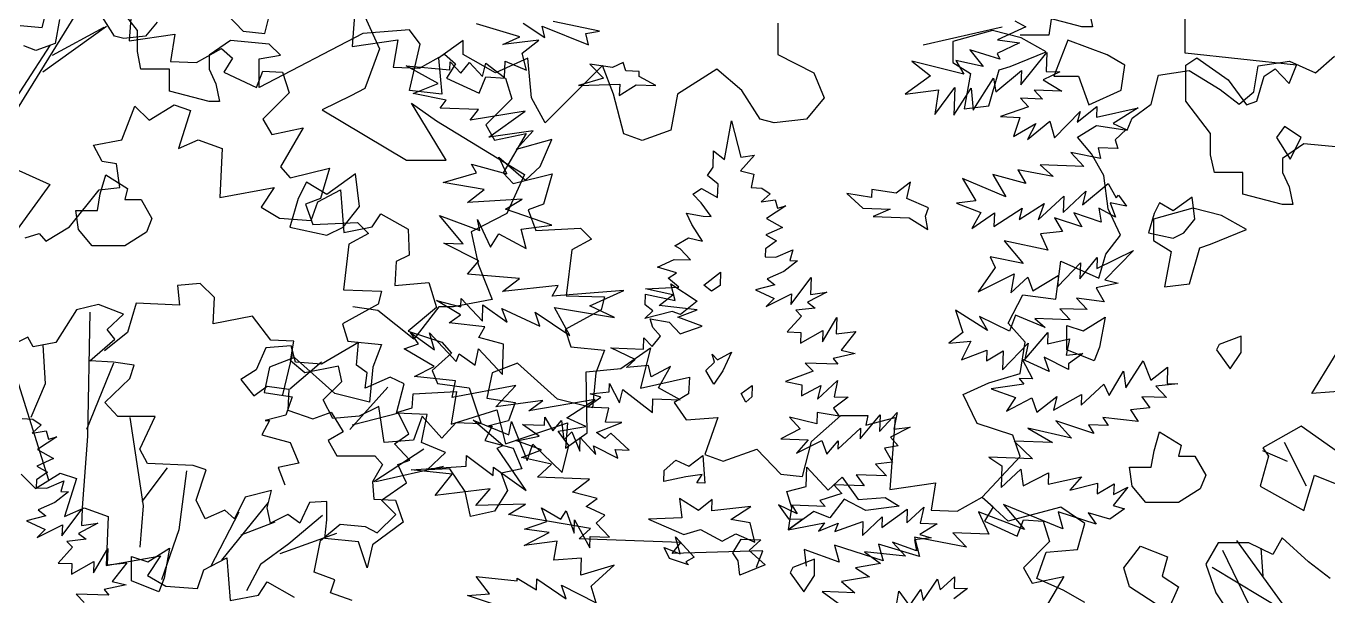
# Model space of a CAD drawing. Header units: inches. Extents: x 11.9 to 85.3, y 21.1 to 37.4.
# Drawn here: x 61.2 to 61.767, y 22.361 to 22.609 of the extents above; entities that cross this region are included whole.
import ezdxf

# ---------------------------------------------------------------- set-up
doc = ezdxf.new("R2010")
doc.units = ezdxf.units.IN
doc.header["$MEASUREMENT"] = 0
doc.layers.add('CAY', color=94, linetype='Continuous')
doc.layers.add('CAY-3', color=61, linetype='Continuous')

# ---------------------------------------------------------------- blocks, each defined once
blk = doc.blocks.new('A$C76451831')
at = {"layer": 'CAY'}
for p, q in [((4685, 1702.8), (4695.4, 1702.4)), ((4703.4, 1696.7), (4694.9, 1688.8)), ((4694.9, 1688.8), (4708.2, 1691.1)), ((4695.4, 1702.4), (4703.4, 1696.7)), ((4708.2, 1691.1), (4710.6, 1682.8)), ((4718.8, 1685.3), (4699.8, 1672.8)), ((4710.6, 1682.8), (4718.8, 1685.3)), ((4699.8, 1672.8), (4715.4, 1664.1)), ((4715.4, 1664.1), (4699.3, 1656.9)), ((4699.3, 1656.9), (4709.5, 1651.1)), ((4698.8, 1643.4), (4698.5, 1635.7)), ((4709.5, 1651.1), (4698.8, 1643.4)), ((4708.9, 1635.3), (4725.5, 1642.4)), ((4725.5, 1642.4), (4722.4, 1632.1)), ((4698.5, 1635.7), (4708.9, 1635.3)), ((4730.1, 1631.8), (4716.6, 1621.4)), ((4722.4, 1632.1), (4730.1, 1631.8)), ((4716.6, 1621.4), (4700.5, 1614.3)), ((4723.6, 1589.4), (4743.1, 1615.5)), ((4743.1, 1615.5), (4742.6, 1599.2)), ((4708, 1608.6), (4689.3, 1603.8)), ((4689.3, 1603.8), (4707.5, 1595.4)), ((4700.5, 1614.3), (4708, 1608.6)), ((4699.6, 1587.6), (4724, 1599.9)), ((4707.5, 1595.4), (4699.6, 1587.6)), ((4724, 1599.9), (4723.6, 1589.4)), ((4758.5, 1601.4), (4739.6, 1591.6)), ((4739.6, 1591.6), (4747.1, 1585.9)), ((4742.6, 1599.2), (4758.5, 1601.4)), ((4733.7, 1578.2), (4720, 1562.8)), ((4747.1, 1585.9), (4728.4, 1583.8)), ((4728.4, 1583.8), (4733.7, 1578.2)), ((4754.1, 1553.5), (4768.1, 1577)), ((4768.1, 1577), (4767.5, 1561.2)), ((4720, 1562.8), (4733.1, 1562.4)), ((4732.8, 1552), (4754.5, 1564.3)), ((4733.1, 1562.4), (4732.8, 1552)), ((4754.5, 1564.3), (4754.1, 1553.5)), ((4767.5, 1561.2), (4786.6, 1563.2)), ((4786.6, 1563.2), (4772.4, 1545.1)), ((4785.9, 1541.9), (4764.4, 1537.2)), ((4772.4, 1545.1), (4785.9, 1541.9)), ((4769.2, 1531.6), (4737.5, 1532.7)), ((4737.5, 1532.7), (4745, 1524.8)), ((4764.4, 1537.2), (4769.2, 1531.6)), ((1732.8, 1302.8), (1656.2, 1285.1)), ((2027.8, 857.9), (2006.6, 900.2)), ((2009.3, 881.7), (1985.5, 892.2)), ((2022.3, 639.8), (1946.8, 795.6)), ((2047.7, 684.5), (1960.2, 805.1)), ((1985.8, 770.9), (1983.8, 797.9)), ((2007, 736.3), (1936.2, 779.1)), ((4656.8, 405.9), (4741.3, 542.4)), ((5683.6, 539.8), (5680.1, 515.6)), ((4705.1, 479.9), (4766.8, 524.3)), ((4714.5, 496), (4764.5, 523.1)), ((5167.5, 513.9), (5125.3, 526.3)), ((5170.6, 527), (5191.5, 513.1)), ((5189.1, 524.1), (5233.8, 506.2)), ((5191.5, 513.1), (5189.1, 524.1)), ((5244.7, 519.4), (5199.7, 528.7)), ((5231.5, 517.1), (5244.7, 519.4)), ((5657.7, 523.6), (5630.5, 510.9)), ((5647, 529.4), (5657.7, 523.6)), ((4659.9, 424.8), (4712.2, 505.4)), ((5150.9, 506.4), (5167.5, 513.9)), ((5185.9, 510.6), (5150.9, 506.4)), ((5169.6, 498), (5185.9, 510.6)), ((5233.8, 506.2), (5231.5, 517.1)), ((5651.7, 507.9), (5630, 497.8)), ((5630.5, 510.9), (5651.7, 507.9)), ((5680.1, 515.6), (5652.4, 515.6)), ((5174, 481.5), (5169.6, 498)), ((5632.6, 492.3), (5603.4, 501.4)), ((5603.4, 501.4), (5616.4, 485.1)), ((5630, 497.8), (5632.6, 492.3)), ((5653, 467.5), (5678.1, 498.8)), ((5678.1, 498.8), (5677.5, 480.3)), ((5057.3, 485.6), (5099.7, 481.8)), ((5088.4, 468.6), (5057.3, 485.6)), ((5099.7, 481.8), (5100, 489.5)), ((5100, 489.5), (5110.1, 478.8)), ((5110.1, 478.8), (5118.6, 488.9)), ((5118.6, 488.9), (5131.2, 475.3)), ((5131.2, 475.3), (5134.4, 488.3)), ((5134.4, 488.3), (5152.5, 474.6)), ((5152.5, 474.6), (5153.1, 490.4)), ((5153.1, 490.4), (5174, 481.5)), ((5597.6, 477.6), (5547.3, 490.2)), ((5547.3, 490.2), (5565.4, 476)), ((5589.9, 491), (5597.6, 477.6)), ((5616.4, 485.1), (5589.9, 491)), ((5628.7, 460.7), (5653.5, 481.1)), ((5653.5, 481.1), (5653, 467.5)), ((5690.6, 479.8), (5674.5, 472.2)), ((5677.5, 480.3), (5690.6, 479.8)), ((5064.1, 459.1), (5088.4, 468.6)), ((5565.4, 476), (5540.7, 458.3)), ((5606.8, 442.8), (5626.5, 473.9)), ((5626.5, 473.9), (5628.7, 460.7)), ((5674.5, 472.2), (5692.6, 461.1)), ((5096, 452.5), (5064.1, 459.1)), ((5540.7, 458.3), (5573.1, 462.6)), ((5569.5, 438.7), (5589, 464.8)), ((5573.1, 462.6), (5569.5, 438.7)), ((5589, 464.8), (5588.1, 438)), ((5588.1, 438), (5604.8, 464.2)), ((5604.8, 464.2), (5606.8, 442.8)), ((5652.5, 454.4), (5660.4, 445.9)), ((5673.8, 453.6), (5652.5, 454.4)), ((5665.9, 462.1), (5673.8, 453.6)), ((5692.6, 461.1), (5665.9, 462.1)), ((5062.5, 449.6), (5086.7, 432.5)), ((5090.3, 444.6), (5096, 452.5)), ((5127.4, 443.3), (5090.3, 444.6)), ((5119.3, 433.1), (5127.4, 443.3)), ((5172.7, 441.7), (5119.3, 433.1)), ((5137.3, 416.6), (5172.7, 441.7)), ((5660.4, 445.9), (5633.3, 436.5)), ((5707.5, 431.2), (5726.6, 446.4)), ((5726.6, 446.4), (5726.2, 435.9)), ((5726.2, 435.9), (5766.8, 445)), ((5766.8, 445), (5742.3, 429.9)), ((5633.3, 436.5), (5651.9, 435.8)), ((5651.9, 435.8), (5645.8, 417.4)), ((5645.8, 417.4), (5667.5, 429.8)), ((5659.3, 414.3), (5681.2, 432.1)), ((5667.5, 429.8), (5659.3, 414.3)), ((5681.2, 432.1), (5685.6, 416.1)), ((5685.6, 416.1), (5710.5, 441.5)), ((5710.5, 441.5), (5707.5, 431.2)), ((5742.3, 429.9), (5755.2, 424.1)), ((5180.2, 422.8), (5137.3, 416.6)), ((5163.7, 404.8), (5180.2, 422.8)), ((5755.2, 424.1), (5744.5, 414)), ((5198.4, 414.5), (5163.7, 404.8)), ((5187.1, 388.1), (5198.4, 414.5)), ((5746.9, 405.8), (5727.9, 406.4)), ((5727.9, 406.4), (5730.2, 395.9)), ((5744.5, 414), (5746.9, 405.8)), ((5154.7, 381.1), (5147.1, 397.2)), ((5147.1, 397.2), (5173, 375)), ((5701.4, 401.9), (5714.1, 388.3)), ((5730.2, 395.9), (5701.4, 401.9)), ((5093.2, 372.8), (5125.3, 382.1)), ((5120.6, 390.5), (5154.7, 381.1)), ((5125.3, 382.1), (5120.6, 390.5)), ((5171.9, 380.3), (5154.8, 342.6)), ((5173, 375), (5187.1, 388.1)), ((5625.9, 380.5), (5638.3, 358.8)), ((5657.8, 371.7), (5625.9, 380.5)), ((5650.1, 385.1), (5657.8, 371.7)), ((5684.3, 378.5), (5650.1, 385.1)), ((5714.1, 388.3), (5671.6, 389.8)), ((5671.6, 389.8), (5684.3, 378.5)), ((5132.9, 366), (5093.2, 372.8)), ((5116.6, 353.4), (5132.9, 366)), ((5596.3, 376.6), (5609.2, 354.8)), ((5638.3, 358.8), (5596.3, 376.6)), ((5712.8, 351.2), (5737.6, 371.6)), ((5737.6, 371.6), (5745.2, 357.8)), ((5169.7, 356.6), (5116.6, 353.4)), ((5153.5, 346.7), (5169.7, 356.6)), ((5609.2, 354.8), (5590.5, 352.7)), ((5669.7, 336.4), (5694.5, 359.5)), ((5694, 343.7), (5716, 364.2)), ((5694.5, 359.5), (5694, 343.7)), ((5716, 364.2), (5712.8, 351.2)), ((5745.2, 357.8), (5747.6, 360.4)), ((5747.6, 360.4), (5755.4, 349.7)), ((5112.4, 313.2), (5089.4, 340.8)), ((5089.4, 340.8), (5128.7, 326.2)), ((5154.8, 342.6), (5120.1, 324.9)), ((5198.3, 331.5), (5153.5, 346.7)), ((5590.5, 352.7), (5614.2, 343.7)), ((5614.2, 343.7), (5605.5, 328.2)), ((5605.5, 328.2), (5627.4, 343.3)), ((5626.9, 330.2), (5654.2, 347.8)), ((5627.4, 343.3), (5626.9, 330.2)), ((5651.2, 337), (5675.7, 352.5)), ((5654.2, 347.8), (5651.2, 337)), ((5675.7, 352.5), (5669.7, 336.4)), ((5730.8, 334.2), (5704.4, 343.3)), ((5704.4, 343.3), (5712.1, 329.9)), ((5744.6, 339.2), (5728.6, 347.9)), ((5728.6, 347.9), (5730.8, 334.2)), ((5755.4, 349.7), (5739.6, 353)), ((5739.6, 353), (5744.6, 339.2)), ((5126.4, 336.8), (5139.1, 310)), ((5128.7, 326.2), (5126.4, 336.8)), ((5168.7, 327.6), (5198.3, 331.5)), ((5712.1, 329.9), (5685.6, 338.5)), ((5685.6, 338.5), (5693.3, 325.1)), ((5120.1, 324.9), (5127.1, 293.6)), ((5139.1, 310), (5147.2, 322.9)), ((5147.2, 322.9), (5173.5, 308.8)), ((5173.5, 308.8), (5168.7, 327.6)), ((5636.8, 316.2), (5655.1, 294.3)), ((5679.1, 307), (5636.8, 316.2)), ((5693.3, 325.1), (5672, 323.1)), ((5672, 323.1), (5679.1, 307)), ((5093.9, 313.9), (5112.4, 313.2)), ((5127.7, 296.8), (5093.9, 313.9)), ((5726.5, 289.5), (5762, 306.9)), ((5762, 306.9), (5734.3, 278.4)), ((5116.8, 284), (5127.7, 296.8)), ((5127.1, 293.6), (5140.7, 259.4)), ((5628.2, 290.2), (5611.5, 266.8)), ((5623.2, 300.8), (5628.2, 290.2)), ((5655.1, 294.3), (5623.2, 300.8)), ((5688.7, 271.8), (5710.9, 295)), ((5710.3, 279.2), (5726.9, 299.9)), ((5710.9, 295), (5710.3, 279.2)), ((5726.9, 299.9), (5726.5, 289.5)), ((5167, 279.6), (5116.8, 284)), ((5150.7, 267), (5167, 279.6)), ((5611.5, 266.8), (5646.6, 284.1)), ((5646.6, 284.1), (5643.2, 265.7)), ((5643.2, 265.7), (5659.6, 281)), ((5659.6, 281), (5664.6, 267.6)), ((5664.6, 267.6), (5689.1, 282.7)), ((5689.1, 282.7), (5688.7, 271.8)), ((5734.3, 278.4), (5747.3, 275.2)), ((5204.4, 272.8), (5150.7, 267)), ((5198.6, 262.6), (5204.4, 272.8)), ((5268.1, 267.9), (5198.6, 262.6)), ((5235.4, 253.2), (5268.1, 267.9)), ((5747.3, 275.2), (5725.9, 270.5)), ((5725.9, 270.5), (5733.6, 257.1)), ((5110, 244.4), (5086.5, 258.4)), ((5086.5, 258.4), (5110.3, 252.1)), ((5140.7, 259.4), (5103, 252.3)), ((5110.3, 252.1), (5110.6, 260.2)), ((5110.6, 260.2), (5131.1, 238.2)), ((5131.1, 238.2), (5131.7, 254.1)), ((5131.7, 254.1), (5155.1, 237.4)), ((5259, 241.9), (5235.4, 253.2)), ((5733.6, 257.1), (5706.9, 260.7)), ((5706.9, 260.7), (5717.4, 249.5)), ((5029.8, 248.8), (5005.7, 252.3)), ((5064.6, 221), (5029.8, 248.8)), ((5088.8, 252.3), (5064.6, 221)), ((5103, 252.3), (5088.8, 252.3)), ((5098.9, 236.6), (5110, 244.4)), ((5155.1, 237.4), (5150.1, 250.7)), ((5150.1, 250.7), (5186.7, 233.6)), ((5186.7, 233.6), (5182.2, 246.9)), ((5182.2, 246.9), (5215.8, 224.4)), ((5200.9, 251.6), (5259, 241.9)), ((5215.8, 224.4), (5200.9, 251.6)), ((5620.7, 229.3), (5589.6, 249)), ((5589.6, 249), (5596.6, 227.4)), ((5641.9, 228.5), (5613, 242.7)), ((5613, 242.7), (5620.7, 229.3)), ((5647.9, 244.2), (5641.9, 228.5)), ((5676.5, 232.3), (5647.9, 244.2)), ((5700.8, 239.6), (5666.4, 240.8)), ((5666.4, 240.8), (5676.5, 232.3)), ((5717.4, 249.5), (5690.7, 250.4)), ((5690.7, 250.4), (5700.8, 239.6)), ((5069.2, 216.4), (5061.4, 227.5)), ((5061.4, 227.5), (5084.8, 210.4)), ((5133.6, 232.7), (5098.9, 236.6)), ((5127.8, 222.5), (5133.6, 232.7)), ((5596.6, 227.4), (5583.1, 217)), ((5656.8, 201.3), (5679, 227.2)), ((5679, 227.2), (5678.7, 216.4)), ((5055.4, 211.4), (5069.2, 216.4)), ((5080, 226.9), (5105.7, 199.2)), ((5084.8, 210.4), (5080, 226.9)), ((5151.6, 216.2), (5127.8, 222.5)), ((5150.6, 186.8), (5151.6, 216.2)), ((5583.1, 217), (5604.4, 219)), ((5604.4, 219), (5595.6, 200.7)), ((5635.2, 191.1), (5660.1, 217)), ((5660.1, 217), (5656.8, 201.3)), ((5678.7, 216.4), (5700.1, 221.1)), ((5700.1, 221.1), (5696.9, 205.3)), ((5084.3, 194.5), (5055.4, 211.4)), ((5105.7, 199.2), (5108.7, 206.8)), ((5108.7, 206.8), (5124.2, 195.8)), ((5124.2, 195.8), (5127.5, 211.6)), ((5127.5, 211.6), (5150.6, 186.8)), ((5595.6, 200.7), (5620, 210.3)), ((5620, 210.3), (5619.6, 199.9)), ((5619.6, 199.9), (5635.8, 209.7)), ((5635.8, 209.7), (5635.2, 191.1)), ((5699.1, 191.6), (5675.5, 203.3)), ((5675.5, 203.3), (5680.4, 189.6)), ((5696.9, 205.3), (5713.2, 207)), ((5713.2, 207), (5699.3, 197.1)), ((5065.3, 184.8), (5084.3, 194.5)), ((5654.1, 201.4), (5664.3, 182.4)), ((5680.4, 189.6), (5654.1, 201.4)), ((5699.3, 197.1), (5699.1, 191.6)), ((5738.5, 166.2), (5752.5, 189.8)), ((5752.5, 189.8), (5754.7, 173.8)), ((5754.7, 173.8), (5771.4, 200)), ((5771.4, 200), (5778.9, 181.1)), ((5778.9, 181.1), (5795.2, 193.7)), ((5795.2, 193.7), (5794.7, 177.9)), ((5105.1, 180.6), (5065.3, 184.8)), ((5101.8, 164.4), (5105.1, 180.6)), ((5656, 177.3), (5624.1, 172.9)), ((5651.2, 182.9), (5656, 177.3)), ((5664.3, 182.4), (5651.2, 182.9)), ((5711.5, 156.8), (5733.5, 177.3)), ((5733.5, 177.3), (5738.5, 166.2)), ((5805.1, 177.5), (5783.7, 175.5)), ((5794.7, 177.9), (5805.1, 177.5)), ((5163.4, 175.9), (5101.8, 164.4)), ((5144.1, 155.3), (5163.4, 175.9)), ((5624.1, 172.9), (5647.8, 164.4)), ((5647.8, 164.4), (5639.2, 151.1)), ((5668.6, 150.1), (5687.7, 165.3)), ((5684.6, 152.2), (5711.8, 167.2)), ((5687.7, 165.3), (5684.6, 152.2)), ((5711.8, 167.2), (5711.5, 156.8)), ((5794.2, 164.3), (5770.2, 165.1)), ((5770.2, 165.1), (5778, 154.4)), ((5783.7, 175.5), (5794.2, 164.3)), ((5189.6, 161.4), (5144.1, 155.3)), ((5240.4, 162.3), (5176.1, 151.4)), ((5176.1, 151.4), (5189.6, 161.4)), ((5213, 144.7), (5240.4, 162.3)), ((5639.2, 151.1), (5663.7, 163.9)), ((5663.7, 163.9), (5668.6, 150.1)), ((5778, 154.4), (5759.3, 152.4)), ((5759.3, 152.4), (5766.7, 141.2)), ((5150.9, 117.8), (5122.3, 142.4)), ((5122.3, 142.4), (5156.7, 128.1)), ((5156.7, 128.1), (5159.4, 141.1)), ((5159.4, 141.1), (5174.4, 103.4)), ((5231.3, 136.3), (5213, 144.7)), ((5723.7, 129.6), (5686.9, 141.7)), ((5686.9, 141.7), (5702.2, 124.9)), ((5766.7, 141.2), (5732.4, 145.1)), ((5732.4, 145.1), (5737.5, 137.3)), ((5204.4, 131.8), (5231.3, 136.3)), ((5214.8, 117.9), (5204.4, 131.8)), ((5702.2, 124.9), (5659.9, 134.5)), ((5659.9, 134.5), (5683.5, 120.6)), ((5737.5, 137.3), (5718.5, 137.9)), ((5718.5, 137.9), (5723.7, 129.6)), ((5145.4, 115.3), (5150.9, 117.8)), ((5173.4, 74.4), (5145.4, 115.3)), ((5174.4, 103.4), (5180, 119.1)), ((5180, 119.1), (5208.5, 91.8)), ((5208.5, 91.8), (5214.8, 117.9)), ((5646.4, 121.9), (5664.3, 104.9)), ((5683.5, 120.6), (5646.4, 121.9)), ((5115.3, 97.8), (5115.7, 108.2)), ((5115.7, 108.2), (5141.7, 88.7)), ((5621.8, 106.4), (5634.7, 98.2)), ((5664.3, 104.9), (5621.8, 106.4)), ((5062.2, 94.2), (5115.3, 97.8)), ((5101.9, 90.1), (5062.2, 94.2)), ((5085.3, 69.4), (5101.9, 90.1)), ((5141.7, 88.7), (5142, 96.8)), ((5142, 96.8), (5173.4, 74.4)), ((5634.7, 98.2), (5633.9, 77)), ((5633.9, 77), (5653.1, 94.9)), ((5653.1, 94.9), (5655.3, 78.9)), ((5655.3, 78.9), (5679.7, 91.2)), ((5679.7, 91.2), (5679.3, 80.4)), ((5679.3, 80.4), (5711.8, 87.4)), ((5711.8, 87.4), (5700.4, 74.6)), ((5700.4, 74.6), (5727.4, 81.4)), ((5727.4, 81.4), (5727.1, 71)), ((5727.1, 71), (5743.3, 80.8)), ((5756.7, 77.6), (5742.5, 59.6)), ((5743.3, 80.8), (5742.9, 70.4)), ((5742.9, 70.4), (5756.7, 77.6)), ((5138.6, 75.7), (5085.3, 69.4)), ((5124.9, 59.8), (5138.6, 75.7)), ((5172.9, 60.9), (5124.9, 59.8)), ((5156.3, 51), (5172.9, 60.9)), ((5236, 37.4), (5156.3, 51)), ((5656.5, 36.3), (5611.8, 53.7)), ((5611.8, 53.7), (5621.9, 32)), ((5693.7, 37.2), (5636.1, 60.6)), ((5636.1, 60.6), (5656.5, 36.3)), ((5726, 41.5), (5689.3, 53.7)), ((5689.3, 53.7), (5693.7, 37.2)), ((5739.3, 46.5), (5718.3, 52.7)), ((5718.3, 52.7), (5726, 41.5)), ((5753.3, 56.5), (5739.3, 46.5)), ((5742.5, 59.6), (5753.3, 56.5)), ((5224.8, 27.3), (5236, 37.4)), ((5323.5, 23.9), (5224.8, 27.3)), ((5600.2, 19.2), (5549.8, 29.1)), ((5549.8, 29.1), (5554.6, 10.4)), ((5621.9, 32), (5587.1, 33.3)), ((5587.1, 33.3), (5600.2, 19.2)), ((5314.9, 13.3), (5323.5, 23.9)), ((5402.9, 15.7), (5314.9, 13.3)), ((5396.9, 0), (5402.9, 15.7)), ((5476.9, 4.9), (5442.9, 17)), ((5442.9, 17), (5445, 1)), ((5472.5, 21.4), (5476.9, 4.9)), ((5519.5, 6.1), (5472.5, 21.4)), ((5515.1, 22.2), (5519.5, 6.1)), ((5554.6, 10.4), (5515.1, 22.2))]:
    blk.add_line(p, q, dxfattribs=at)
for points in [[(4683.2, 2083.8), (4704.3, 2081.7), (4712.8, 2115.4)], [(4794, 2138.6), (4788.7, 2069), (4833, 2075.3), (4828.8, 2049), (4854.1, 2047.9), (4878.3, 2061.6), (4888.9, 2052.1), (4880.5, 2038.4), (4912.1, 2023.7), (4918.4, 2039.5), (4937.4, 2038.4), (4943.7, 2018.4), (4918.4, 1993.1), (4926.9, 1978.3), (4957.4, 1984.6), (4935.3, 1946.7), (4944.8, 1936.1), (4982.8, 1945.6), (4974.3, 1916.1), (4959.6, 1910.8), (4966.9, 1890.8), (5010.2, 1892.9), (5020.7, 1882.3), (5001.7, 1871.8), (4996.5, 1827.5), (5033.4, 1826.4), (5030.2, 1813.8), (4995.4, 1794.8), (5000.7, 1777.9), (5033.4, 1774.7), (5024.9, 1752.6), (5021.8, 1718.9), (4988, 1727.3), (4949, 1762.1), (4924.8, 1752.6), (4919.5, 1728.3), (4946.9, 1724.1), (4940.6, 1706.2), (4920.5, 1700.9), (4924.8, 1700.9), (4917.4, 1687.2), (4944.8, 1679.8), (4953.2, 1659.8), (4933.2, 1655.6), (4939.5, 1638.7)], [(5004.9, 1526.6), (4983.8, 1534), (4988, 1546.7), (4968, 1554.1), (4974.3, 1584.7), (4993.3, 1600.5), (5017.5, 1598.4), (5029.1, 1592), (5047.1, 1610), (5033.4, 1623.7), (5057.6, 1640.6), (5049.2, 1658.5), (5060.8, 1662.7), (5046, 1678.5), (5059.7, 1688), (5049.2, 1709.1), (5062.9, 1713.3), (5063.9, 1727), (5106.1, 1729.1), (5100.9, 1697.5), (5145.2, 1711.2), (5153.6, 1678.5), (5213.7, 1698.6), (5211.6, 1674.3), (5232.7, 1689.1), (5231.6, 1748.1), (5265.4, 1751.3), (5293.9, 1771.3), (5284.4, 1732.3), (5331.8, 1742.9), (5330.8, 1727), (5317.1, 1718.6), (5328.7, 1701.7), (5359.3, 1703.8), (5346.6, 1668), (5364.5, 1661.6), (5397.2, 1673.2), (5420.4, 1649), (5441.5, 1646.9), (5450, 1680.6), (5478.4, 1705.9), (5504.8, 1705.9), (5502.7, 1696.5), (5531.2, 1703.8), (5525.9, 1634.2), (5570.2, 1640.6), (5566, 1614.2), (5591.3, 1613.1), (5615.5, 1626.8), (5626.1, 1617.3), (5617.7, 1603.6), (5649.3, 1588.9), (5655.6, 1604.7), (5674.6, 1603.6), (5680.9, 1583.6), (5655.6, 1558.3), (5664.1, 1543.5), (5694.7, 1549.8), (5672.5, 1511.9)], [(974, 1323), (997.2, 1298.7), (1018.3, 1296.6), (1026.7, 1330.4)], [(1107.9, 1353.6), (1102.7, 1284), (1147, 1290.3), (1142.7, 1263.9), (1168.1, 1262.9), (1192.3, 1276.6), (1202.9, 1267.1), (1194.4, 1253.4), (1226.1, 1238.6), (1232.4, 1254.5), (1251.4, 1253.4), (1257.7, 1233.4), (1232.4, 1208), (1240.8, 1193.3), (1271.4, 1199.6), (1249.3, 1161.6), (1258.8, 1151.1), (1296.7, 1160.6), (1288.3, 1131.1), (1273.5, 1125.8), (1280.9, 1105.7), (1324.2, 1107.9), (1334.7, 1097.3), (1315.7, 1086.8), (1310.4, 1042.5), (1347.4, 1041.4), (1344.2, 1028.7), (1309.4, 1009.8), (1314.7, 992.9), (1347.4, 989.7), (1338.9, 967.6), (1335.8, 933.8), (1302, 942.3), (1263, 977.1), (1238.7, 967.6), (1233.4, 943.3), (1260.9, 939.1), (1254.5, 921.2), (1234.5, 915.9), (1238.7, 915.9), (1231.3, 902.2), (1258.8, 894.8), (1267.2, 874.8), (1247.2, 870.5), (1253.5, 853.7)], [(1812.8, 745.3), (1792, 757.1), (1766.4, 768.5), (1775.5, 794.1), (1805.7, 796.4), (1812.8, 821.6), (1789.6, 837.7), (1738.5, 824), (1713.4, 847.2), (1750.3, 886.5), (1743.2, 907.3), (1708.6, 918.7), (1694.9, 946.6), (1720, 958), (1750.3, 967.1), (1755, 997.4), (1738.5, 1015.9), (1752.7, 1043.4), (1784.9, 1039.1), (1789.6, 1076), (1826.6, 1059.5), (1833.2, 1082.7), (1847.4, 1101.2), (1835.6, 1126.7), (1831.3, 1159), (1819.5, 1179.8), (1805.7, 1196), (1824.2, 1207.4), (1854.1, 1203), (1858.8, 1214.4), (1877.3, 1228.2), (1884.3, 1256.1), (1914.2, 1260.8), (1944.1, 1242.4), (1962.6, 1228.2), (1976.7, 1240), (1981, 1265.2), (2011.3, 1269.9), (2036.5, 1258.5), (2054.9, 1274.6)], [(2050.6, 768.5), (2029.8, 784.6), (2004.2, 807.8), (1995.2, 791.7), (1972, 803.1), (1942.1, 803.1), (1930.3, 782.3), (1939.8, 754.7), (1948.8, 741)], [(1251.4, 739.8), (1214.7, 752), (1236, 753.5), (1223, 770.3), (1262.8, 766.2), (1262.9, 768.9), (1281.5, 757.4), (1281.9, 768.2), (1310.2, 748.6), (1305.7, 761.9), (1339.5, 744.9), (1334.6, 760.9), (1356.7, 781.5), (1324.6, 771.7), (1325.2, 788), (1298.4, 786.2), (1301.7, 804.7), (1269.4, 800.4), (1293.9, 813.1), (1270, 816.2), (1291.5, 823.6), (1286.5, 837), (1305.2, 825.9), (1310.4, 833.9), (1317.9, 812.3), (1318.3, 825.4), (1333.2, 798.2), (1333.6, 809), (1352.2, 808.4), (1339.5, 822), (1347.9, 829.8), (1329.6, 838.2), (1340.3, 846), (1316.5, 852.2), (1332.8, 864.8), (1282.6, 866.6), (1296.2, 879.2), (1266.9, 885.7), (1286.2, 893.2), (1262.5, 901.7), (1284, 906.4), (1268.1, 917.8), (1289.3, 917.1), (1289.6, 924.8), (1297.3, 911.4), (1305.8, 921.5), (1307.9, 902.9), (1315.9, 910.7), (1323.4, 891.9), (1323.8, 905), (1339.1, 888.6), (1336.7, 896.9), (1360.3, 885.2), (1357.8, 893.4), (1371.4, 892.9), (1353.4, 909.4), (1347.8, 904.2), (1339.8, 909.9), (1364.2, 919.5), (1348.4, 920), (1351.5, 933.5), (1330.3, 934.3), (1343.8, 944.2), (1333.4, 947.3), (1352.1, 949.4), (1352.4, 957.5), (1362.1, 938.6), (1365.3, 951.6), (1394, 929.3), (1394.4, 942.4), (1420.7, 941.5), (1399.8, 953.1), (1411.4, 974), (1392.5, 963.8), (1390.1, 974.8), (1368.8, 972.8), (1377.2, 980.7), (1353.6, 991.9), (1385.3, 990.8), (1385.6, 1001.7), (1393.5, 993.3), (1401.6, 1003.4), (1394.2, 1011.8), (1391.7, 1020.1), (1410.2, 1016.7), (1420.7, 1005.5), (1442.2, 1012.9), (1418.5, 1021.8), (1437.3, 1028.9), (1400.3, 1032.9), (1413.8, 1043.3), (1387.3, 1049.2), (1419.5, 1050.8), (1409, 1059.4), (1417.3, 1064.5), (1398.9, 1070.1), (1415, 1077.7), (1430.9, 1077.2), (1420.8, 1088), (1415.5, 1090.9), (1428.9, 1098.6), (1442.4, 1095.4), (1432.1, 1111.6), (1427, 1122.6), (1443.2, 1119.4), (1450.9, 1119.1), (1441, 1132.6), (1433.1, 1141), (1441.4, 1146.2), (1457, 1137.5), (1457.5, 1150.6), (1447.3, 1159.1), (1452.6, 1167.1), (1453.1, 1182.9), (1463.7, 1174.4), (1470.5, 1211.8), (1479.7, 1176.6), (1492.9, 1178.8), (1479.2, 1163.4), (1492.2, 1160.3), (1489.5, 1147.2), (1499.9, 1146.8), (1507.9, 1141.1), (1499.4, 1133.3), (1512.7, 1135.5), (1515.1, 1127.3), (1523.3, 1129.7), (1504.3, 1117.2), (1519.9, 1108.5), (1503.8, 1101.4), (1514, 1095.6), (1503.3, 1087.8), (1503, 1080.1), (1513.4, 1079.7), (1530, 1086.9), (1526.9, 1076.5), (1534.6, 1076.3), (1521.1, 1065.9), (1505, 1058.7), (1512.5, 1053), (1493.8, 1048.2), (1512, 1039.9), (1504.1, 1032), (1528.5, 1044.3), (1528.1, 1033.9), (1547.6, 1060), (1547.1, 1043.7), (1563, 1045.8), (1544.1, 1036.1), (1551.6, 1030.3), (1532.9, 1028.3), (1538.2, 1022.7), (1524.5, 1007.3), (1537.6, 1006.8), (1537.3, 996.4), (1559, 1008.8), (1558.6, 997.9), (1572.6, 1021.5), (1572, 1005.6), (1591.1, 1007.7), (1576.9, 989.6), (1590.4, 986.4), (1568.9, 981.7), (1573.7, 976.1), (1542, 977.2), (1549.5, 969.2), (1522.8, 959.3), (1538.6, 956), (1538.2, 945.6), (1557.1, 955.4), (1554, 942.3), (1573.2, 960.2), (1569.9, 944.5), (1583.5, 944), (1569.5, 933.6), (1574.7, 925.7), (1553.5, 929.2), (1553.1, 918.3), (1526.6, 924.7), (1537.1, 913.4), (1518.2, 903.7), (1544.9, 902.7), (1533.5, 890), (1558, 902.3), (1563, 889), (1573.8, 901.7), (1573.5, 893.6), (1595.6, 914.1), (1595.2, 903.7), (1614.6, 927.1), (1614, 910.8), (1631, 929.2), (1627.7, 913), (1643.6, 915.2), (1624.7, 905.4), (1632.1, 897), (1618.9, 894.7), (1626.6, 881.3), (1610.2, 879.2), (1620.7, 867.9), (1591.3, 868.9), (1599.1, 858.2), (1569.6, 859.3), (1577.5, 850.8), (1556, 843.9), (1561.2, 838.3), (1529.1, 839.4), (1534.2, 831), (1515.9, 839.8), (1525.9, 826.3), (1539.5, 825.9), (1525.5, 815.5), (1560.6, 822.4), (1554.9, 814.4), (1573.8, 821.9), (1570.8, 813.9), (1597.8, 823.8), (1597.4, 810.2), (1616.6, 828.2), (1616.2, 817.7), (1640.9, 835.5), (1640.4, 822.3), (1656.8, 837.6), (1653.5, 821.9), (1669.8, 821.3), (1653.1, 811), (1663.9, 807.9), (1648, 805.8), (1649.9, 795.3), (1626.6, 803.8), (1639.3, 790.2), (1599.5, 794.3), (1615, 782.9), (1590.8, 778.7), (1604.1, 770.1), (1577.2, 765.6), (1590, 754.7), (1558.3, 755.8), (1573.8, 744.4)], [(1629.2, 734.8), (1632.6, 756), (1643, 742), (1654, 757.9), (1656.3, 747), (1670.2, 767.8), (1672.6, 757.3), (1686.6, 770), (1686.2, 759.1), (1699.3, 758.6), (1685.9, 748.7)], [(1253.5, 853.7), (1240.8, 833.6), (1217.6, 828.4), (1212.4, 852.6), (1197.6, 874.8), (1175.4, 873.7), (1193.4, 890.6), (1170.2, 900.1), (1175.4, 927.5), (1145.9, 928.6), (1153.3, 957), (1139.6, 963.4), (1115.3, 952.8), (1117.4, 967.6), (1106.9, 975), (1109, 997.1), (1073.1, 976), (1047.8, 978.1), (1043.6, 993.9), (1019.3, 991.8), (1009.9, 970.7), (995.1, 961.2), (1007.7, 945.4), (1020.4, 954.9), (1041.5, 951.8), (1040.4, 931.7), (1064.7, 923.3), (1082.6, 929.6), (1094.2, 910.6), (1079.5, 902.2), (1087.9, 887.4), (1124.8, 887.4), (1132.2, 879), (1122.7, 862.1), (1123.8, 845.2), (1144.9, 844.2), (1152.2, 823.1), (1122.7, 800.9), (1117.4, 778.8), (1109, 804.1), (1076.3, 807.3), (1078.4, 825.2), (1078.4, 843.1), (1061.5, 842.1), (1052, 822), (1040.4, 830.5), (1023.6, 822), (1020.4, 836.8), (1024.6, 853.7), (999.3, 847.3), (988.8, 826.2), (979.3, 834.7), (960.3, 826.2), (951.8, 844.2), (961.3, 873.7), (948.7, 877.9), (904.4, 880), (897, 893.7), (911.8, 925.4), (875.9, 925.4), (863.3, 939.1), (887.5, 962.3), (891.7, 975), (871.7, 978.1), (848.5, 979.2), (872.7, 1000.3), (865.4, 1009.8), (881.2, 1024.5), (856.9, 1034), (835.8, 1028.7), (815.8, 997.1), (793.6, 992.9), (788.4, 1002.4), (758.8, 987.6)], [(848.5, 1026.6), (846.4, 906.4), (841.1, 836.8)], [(769.4, 988.7), (808.4, 864.2)], [(803.1, 995), (805.2, 957), (791.5, 924.3)], [(1044.7, 985.5), (1035.2, 946.5)], [(871.7, 977.1), (845.3, 912.7)], [(1073.1, 978.1), (1042.6, 951.8)], [(1137.5, 953.9), (1100.6, 912.7)], [(1484.5, 939.3), (1479.8, 947.6), (1490.5, 955.4), (1490.1, 944.5), (1484.5, 939.3)], [(887.5, 924.3), (900.2, 838.9), (897, 798.8)], [(1148, 928.6), (1102.7, 917)], [(1172.3, 893.7), (1123.8, 862.1)], [(923.4, 875.8), (899.1, 843.1)], [(942.4, 872.7), (935, 815.7), (918.1, 767.2)], [(1191.3, 876.9), (1125.9, 862.1)], [(782, 869.5), (795.8, 855.8), (820, 870.5), (835.8, 865.3), (824.2, 828.4), (843.2, 836.8), (866.4, 828.4), (864.3, 780.9), (917, 790.4), (904.4, 771.4), (922.3, 760.9), (952.9, 758.7), (959.2, 776.7), (981.4, 788.3), (984.5, 747.1), (1012, 752.4), (1020.4, 765.1), (1046.8, 750.3)], [(1021.5, 842.1), (976.1, 786.2)], [(993, 832.6), (965.6, 779.8)], [(1027.8, 823.1), (995.1, 810.4)], [(1074.2, 829.4), (1041.5, 802), (1014.1, 782), (1000.4, 756.6)], [(1033.1, 792.5), (1087.9, 812.5)], [(4816, 528.2), (4804.6, 514.5), (4783.7, 512.1), (4774.7, 514.5), (4762.9, 533)], [(4721.2, 530.6), (4716.9, 507.4), (4698.4, 500.7), (4686.6, 505)]]:
    blk.add_lwpolyline(points, dxfattribs=at)
for points in [[(4784.5, 1915.2), (4800.4, 1915.2), (4810.9, 1896.7), (4805.6, 1883.5), (4784.5, 1870.3), (4752.8, 1870.3), (4739.6, 1886.1), (4737, 1904.6), (4758.1, 1904.6), (4760.8, 1920.5), (4766, 1939), (4787.2, 1925.7)], [(4791, 1545.5), (4791, 1569.3), (4806.8, 1564), (4827.9, 1577.2), (4822.7, 1548.1), (4817.4, 1534.9)], [(5431.9, 1558.7), (5429.3, 1553.4), (5442.5, 1535), (5453, 1550.8), (5453, 1566.7)], [(722.8, 1185.8), (750.5, 1213.5), (778.2, 1201.7), (766.3, 1170), (809.9, 1150.2), (778.2, 1106.6), (762.4, 1138.3), (703, 1134.3)], [(2022.5, 1195.9), (2006.6, 1206.4), (1998.7, 1195.9), (2011.9, 1174.8)], [(1109.9, 1128.8), (1106, 1160.5), (1078.3, 1140.7), (1058.5, 1152.6), (1050.5, 1136.7), (1042.6, 1109), (1078.3, 1101.1), (1094.1, 1109)], [(1919.5, 1116.7), (1916.9, 1137.8), (1898.4, 1124.6), (1885.2, 1132.5), (1880, 1122), (1874.7, 1103.5), (1898.4, 1098.2), (1909, 1103.5)], [(1443.6, 1052.7), (1459.9, 1065.3), (1459.5, 1052.2), (1451.1, 1047)], [(1795.5, 989.9), (1795.5, 1013.7), (1811.3, 1008.4), (1832.5, 1021.6), (1827.2, 992.6), (1821.9, 979.4)], [(1943.3, 995.2), (1940.7, 989.9), (1953.9, 971.5), (1964.4, 987.3), (1964.4, 1003.1)], [(2054.1, 982), (2067.3, 1003.1), (2091.1, 1000.5), (2093.7, 982), (2099, 968.8), (2106.9, 968.8), (2093.7, 942.4), (2067.3, 950.3), (2033, 947.7)], [(1445.7, 970.1), (1454.1, 978), (1451.7, 985.8), (1456.9, 980.2), (1470.4, 987.9), (1462, 969.6), (1453.4, 956.7)], [(1903.7, 887), (1919.5, 887), (1930.1, 868.5), (1924.8, 855.3), (1903.7, 842.1), (1872, 842.1), (1858.8, 857.9), (1856.2, 876.4), (1877.3, 876.4), (1880, 892.2), (1885.2, 910.7), (1906.4, 897.5)], [(2062.1, 857.9), (2075.3, 879), (2022.5, 916), (1985.5, 894.9), (1990.8, 887), (1982.9, 857.9), (2025.1, 834.2), (2035.7, 868.5)], [(1444.6, 860.9), (1436.9, 861.2), (1442.2, 869.2), (1426.3, 867), (1404.8, 862.3), (1405.2, 873.2), (1416.4, 883.2), (1429.3, 877.3), (1442.8, 887.7)], [(1428.7, 781.7), (1410.3, 787.8), (1405.3, 798.4), (1420.9, 792.4), (1416.1, 808.9), (1434.4, 789.2), (1426.1, 784.5)], [(1476.9, 785.4), (1471.7, 793.3), (1479.9, 806.6), (1498.9, 806), (1487.6, 795.5), (1503, 781.8), (1478.7, 771.8)], [(1856.2, 760.2), (1850.9, 778.7), (1866.8, 799.8), (1893.2, 789.3), (1887.9, 770.8), (1903.7, 760.2), (1893.2, 736.5)], [(5270.1, 480.9), (5267.7, 489.1), (5257.1, 484.1), (5235.4, 487.5), (5248.5, 473.9), (5224.3, 466.6), (5264.2, 467.9), (5263.8, 457.1), (5280, 467.4), (5299.1, 466.7), (5283, 475.4), (5283.2, 480.4)], [(5560.6, 340.2), (5563.6, 348.2), (5542.6, 357.1), (5545.9, 372.9), (5532, 362.5), (5508.5, 366), (5508.2, 358.3), (5484.4, 361.9), (5499.7, 347.7), (5526.4, 346.8), (5509.9, 339.7), (5544.7, 338.5), (5562.9, 327)], [(5288.9, 254), (5289.3, 264.4), (5318.1, 258.4), (5313.6, 274.5), (5339.3, 257.7), (5323, 244.7), (5315, 247.7), (5288.4, 240.9), (5296.4, 248.3)], [(5431.1, 57.3), (5426.2, 73.3), (5445, 78.1), (5445.6, 96.7), (5466.2, 74.6), (5479.7, 87.3), (5495.3, 65.5), (5521.6, 67.3), (5535, 59.1), (5502.6, 54.8), (5481.7, 65.9), (5467.9, 47.8), (5452.3, 53.8), (5427.7, 36.1)], [(5395.1, 24.1), (5390.7, 42.8), (5371.8, 46.2), (5391.3, 58.7), (5353.5, 54.6), (5353.9, 65.4), (5340.4, 55), (5322.2, 66.5), (5324.3, 47.9), (5292.1, 46.3), (5326.4, 31.5), (5342.5, 36.4), (5363.4, 25.2), (5376.8, 32.4)]]:
    blk.add_lwpolyline(points, close=True, dxfattribs=at)
at = {"layer": 'CAY-3'}
for p, q in [((5017.1, 533.4), (5031.3, 502.1)), ((5812.2, 497.9), (5812.2, 536.3)), ((5031.3, 502.1), (5017.1, 463.8)), ((5920.1, 486.4), (5812.2, 497.9)), ((5812.8, 486.4), (5823.4, 493.4)), ((5823.4, 493.4), (5854, 472.2)), ((5812.8, 451.6), (5812.8, 486.4)), ((5888.8, 475.7), (5899.4, 482.8)), ((5899.4, 482.8), (5913, 468.7)), ((5913, 468.7), (5920.1, 486.4)), ((5854, 472.2), (5871.7, 448)), ((5881.7, 451.6), (5888.8, 475.7)), ((5003.6, 456.7), (4975.9, 443.1)), ((5017.1, 463.8), (5003.6, 456.7)), ((4975.9, 443.1), (5057.6, 394.5)), ((5095.9, 394.5), (5062.5, 449.6)), ((5836.9, 420.3), (5812.8, 451.6)), ((5871.7, 448), (5881.7, 451.6)), ((5086.7, 432.5), (5171.9, 380.3)), ((5836.9, 399.6), (5836.9, 420.3)), ((5927.1, 410.3), (5906.5, 396.1)), ((5964.9, 406.7), (5927.1, 410.3)), ((5057.6, 394.5), (5095.9, 394.5)), ((5840.5, 382.5), (5836.9, 399.6)), ((5906.5, 396.1), (5906.5, 382.5)), ((5868.2, 382.5), (5840.5, 382.5)), ((5868.2, 361.3), (5868.2, 382.5)), ((5906.5, 382.5), (5913, 368.4)), ((5913, 368.4), (5916.5, 351.3)), ((5906.5, 351.3), (5868.2, 361.3)), ((5916.5, 351.3), (5906.5, 351.3)), ((1909.2, 130.4), (1885, 161.7)), ((2824.7, 133.9), (2786.4, 143.9)), ((2831.2, 151), (2834.8, 133.9)), ((1909.2, 109.8), (1909.2, 130.4)), ((2127.7, 127.5), (2027.1, 75)), ((2173.1, 131), (2127.7, 127.5)), ((2183.2, 116.9), (2173.1, 131)), ((2529.9, 137.5), (2529.9, 106.9)), ((2834.8, 133.9), (2824.7, 133.9)), ((1999.4, 120.4), (1978.8, 106.3)), ((2037.1, 116.9), (1999.4, 120.4)), ((2047.8, 106.3), (2037.1, 116.9)), ((2173.1, 72.1), (2183.2, 116.9)), ((2225, 120.4), (2200.9, 103.3)), ((2225, 106.9), (2225, 120.4)), ((1912.7, 92.7), (1909.2, 109.8)), ((1978.8, 106.3), (1978.8, 92.7)), ((2027.1, 102.7), (2047.8, 106.3)), ((2027.1, 75), (2027.1, 102.7)), ((2200.9, 103.3), (2204.4, 68.5)), ((2256.3, 89.2), (2225, 106.9)), ((2287.5, 103.3), (2256.3, 89.2)), ((2291.1, 65), (2287.5, 103.3)), ((2529.9, 106.9), (2564.7, 89.2)), ((1940.4, 92.7), (1912.7, 92.7)), ((1940.4, 71.5), (1940.4, 92.7)), ((1978.8, 92.7), (1985.3, 78.5)), ((2360.1, 96.2), (2335.9, 72.1)), ((2370.7, 68.5), (2360.1, 96.2)), ((2470.9, 92.7), (2432.6, 68.5)), ((2495.1, 72.1), (2470.9, 92.7)), ((2564.7, 89.2), (2574.7, 65)), ((1985.3, 78.5), (1988.8, 61.4)), ((1978.8, 61.4), (1940.4, 71.5)), ((2204.4, 68.5), (2173.1, 72.1)), ((2304.6, 40.8), (2291.1, 65)), ((2335.9, 72.1), (2304.6, 40.8)), ((2380.7, 30.2), (2370.7, 68.5)), ((2432.6, 68.5), (2426.1, 33.7)), ((2512.8, 44.3), (2495.1, 72.1)), ((2574.7, 65), (2557.6, 44.3)), ((1988.8, 61.4), (1978.8, 61.4)), ((2526.3, 40.8), (2512.8, 44.3)), ((2557.6, 44.3), (2526.3, 40.8)), ((2398.4, 23.7), (2380.7, 30.2)), ((2426.1, 33.7), (2398.4, 23.7))]:
    blk.add_line(p, q, dxfattribs=at)
for points in [[(5736.7, 496.4), (5698.4, 510.5), (5684.8, 475.7), (5709, 475.7), (5719, 448), (5750.3, 462.2), (5753.8, 486.4)], [(5847.5, 340.7), (5819.8, 347.7), (5781.5, 337.1), (5781.5, 316.5), (5798.6, 305.9), (5792.1, 271.6), (5816.3, 274.6), (5826.3, 309.4), (5836.9, 312.9), (5871.7, 327.1)], [(2765.8, 123.3), (2738.1, 130.3), (2699.7, 119.7), (2699.7, 99.1), (2716.8, 88.5), (2710.4, 54.3), (2734.5, 57.2), (2744.6, 92), (2755.2, 95.5), (2790, 109.7)]]:
    blk.add_lwpolyline(points, close=True, dxfattribs=at)
blk.add_lwpolyline([(4687.9, 319.2), (4701.6, 323.4), (4707.9, 316), (4731.1, 329.7), (4759.6, 365.6), (4779.6, 367.7), (4776.4, 390.9), (4762.7, 393), (4754.3, 408.8), (4781.7, 414.1), (4794.4, 446.8), (4808.1, 433.1), (4832.3, 447.8), (4848.2, 442.6), (4836.6, 405.7), (4855.5, 414.1), (4878.8, 405.7), (4876.6, 358.2), (4929.4, 367.7), (4916.7, 348.7), (4934.6, 338.2), (4965.2, 336), (4971.6, 354), (4993.7, 365.6), (4996.9, 324.4), (5024.3, 329.7), (5032.7, 342.4), (5059.1, 327.6), (5060.2, 302.3), (5047.5, 296), (5046.4, 272.8), (5079.1, 275.9), (5086.5, 251.7), (5059.1, 228.5), (5091.8, 217.9), (5101.3, 207.4), (5082.3, 190.5), (5087.6, 177.8), (5118.2, 173.6), (5129.8, 138.8), (5105.5, 139.9), (5091.8, 125.1), (5072.8, 146.2), (5064.4, 123), (5035.9, 120.9), (5030.6, 155.7), (5011.6, 146.2), (4986.3, 144.1), (4976.8, 162), (4994.8, 179.9), (4991.6, 194.7), (4958.9, 188.4), (4945.2, 200), (4948.4, 219), (4926.2, 220), (4908.3, 243.2), (4870.3, 235.8), (4871.4, 261.2), (4857.7, 274.9), (4835.5, 272.8), (4837.6, 253.8), (4795.4, 255.9), (4787, 227.4), (4764.8, 209.5)], dxfattribs=at)

msp = doc.modelspace()

# ---------------------------------------------------------------- block references
at = {"layer": 'CAY', "xscale": 0.0004489089019145984, "yscale": 0.0004489089019145984, "zscale": 0.0004489089019145984}
for p in [(60.39163, 22.54812), (59.0954, 22.37316), (60.84706, 22.02325), (59.0954, 21.67334)]:
    msp.add_blockref('A$C76451831', p, dxfattribs=at)

doc.saveas('drawing.dxf')
